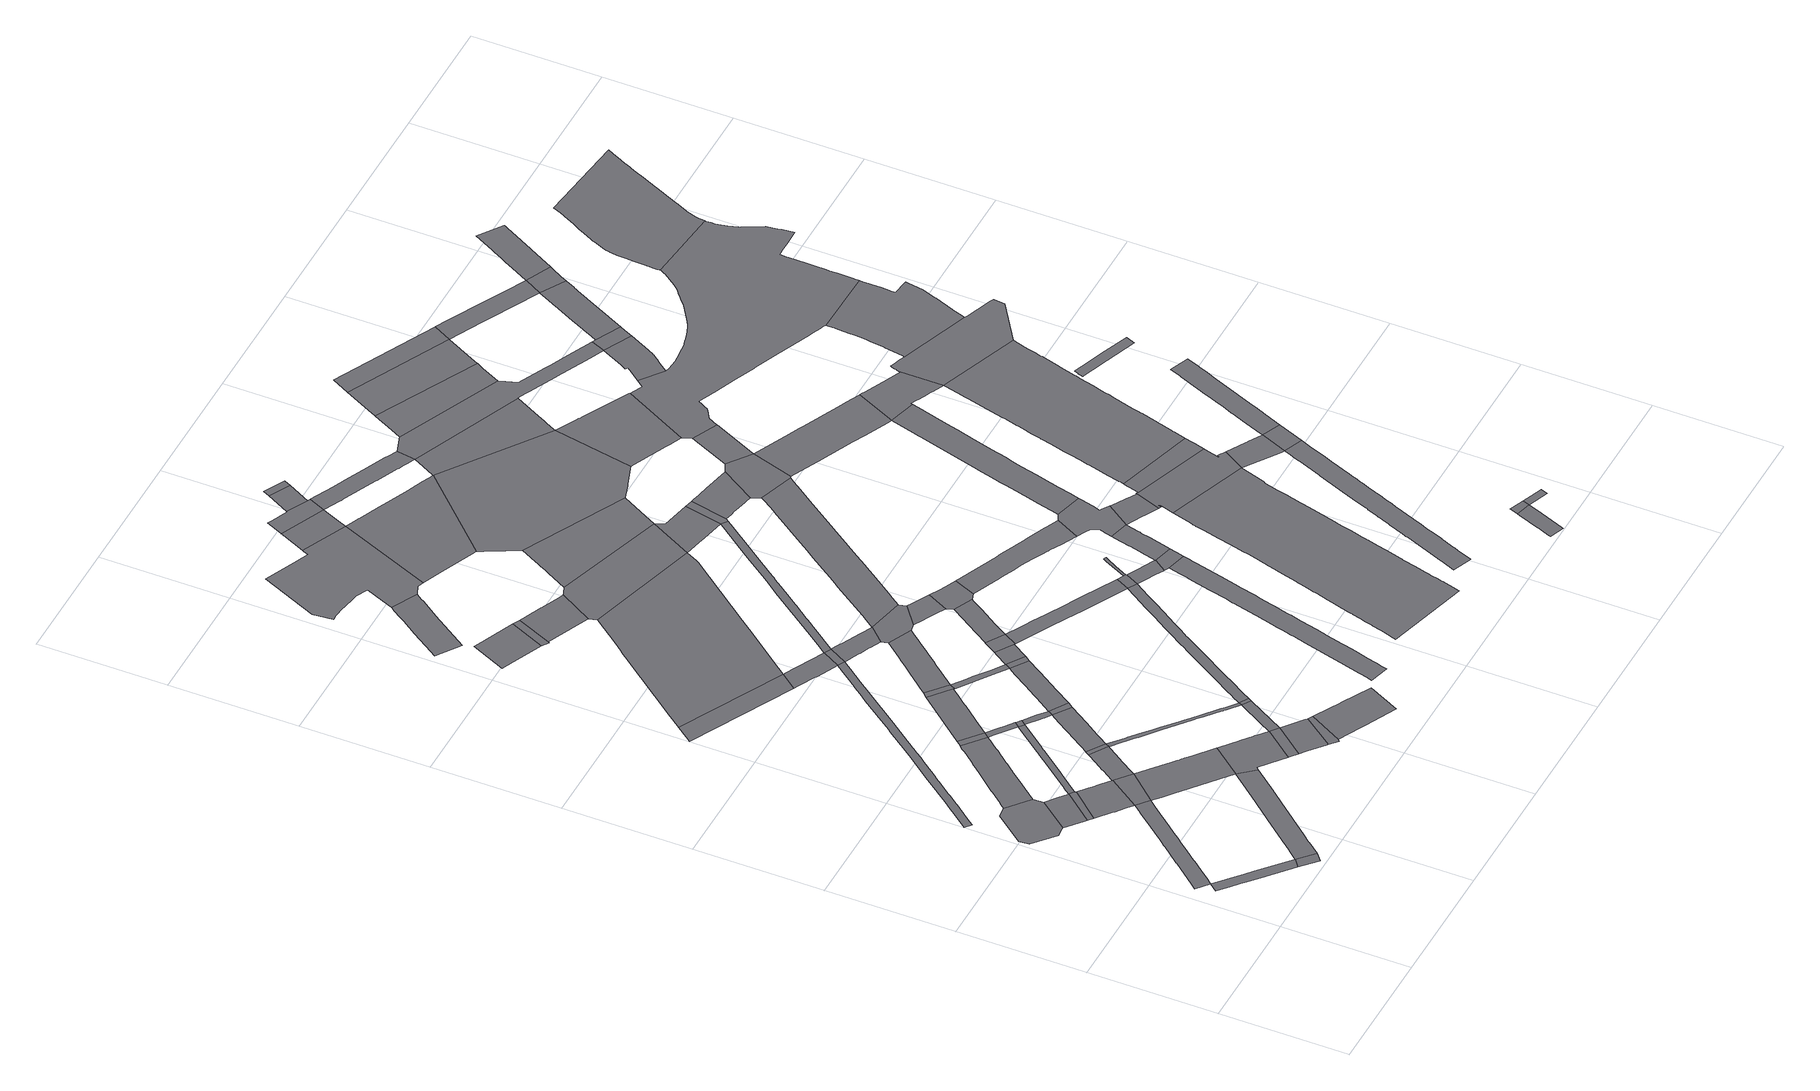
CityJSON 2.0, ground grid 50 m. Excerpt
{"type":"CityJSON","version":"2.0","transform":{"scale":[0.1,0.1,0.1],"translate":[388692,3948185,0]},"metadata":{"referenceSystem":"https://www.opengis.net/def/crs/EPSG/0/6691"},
"CityObjects":{
"road1":{"type":"Road","attributes":{"RoadStructureAttribute.sectionType":"1"},"geometry":[{"type":"MultiSurface","lod":"1","boundaries":[[[0,1,2,3,4,5,6,7,8,9,10,11,12]]]}]},
"road2":{"type":"Road","geometry":[{"type":"MultiSurface","lod":"1","boundaries":[[[12,11,13,14]]]}]},
"road3":{"type":"Road","attributes":{"RoadStructureAttribute.sectionType":"1"},"geometry":[{"type":"MultiSurface","lod":"1","boundaries":[[[15,16,17,18,19,20,21,22,23,24,25,26,27,28,4,29,30,31,32,33,34,35,36,37,38,39,40,41,42,43,44,45,46]]]}]},
"road4":{"type":"Road","geometry":[{"type":"MultiSurface","lod":"1","boundaries":[[[47,48,49,50,51,52,53,54,55,56,57]]]}]},
"road5":{"type":"Road","attributes":{"RoadStructureAttribute.sectionType":"1"},"geometry":[{"type":"MultiSurface","lod":"1","boundaries":[[[58,59,56,55,60,61,62]]]}]},
"road6":{"type":"Road","geometry":[{"type":"MultiSurface","lod":"1","boundaries":[[[62,61,63,64,65,66]]]}]},
"road7":{"type":"Road","attributes":{"RoadStructureAttribute.sectionType":"1"},"geometry":[{"type":"MultiSurface","lod":"1","boundaries":[[[67,68,69,70,64,63,71,72,73,15,74]]]}]},
"road8":{"type":"Road","attributes":{"RoadStructureAttribute.sectionType":"1"},"geometry":[{"type":"MultiSurface","lod":"1","boundaries":[[[75,76,77,78,79,80,81,82,12,14,83,84,85,86,87,88,89,90,91]]]}]},
"road9":{"type":"Road","geometry":[{"type":"MultiSurface","lod":"1","boundaries":[[[74,15,46,92]]]}]},
"road10":{"type":"Road","attributes":{"RoadStructureAttribute.sectionType":"1"},"geometry":[{"type":"MultiSurface","lod":"1","boundaries":[[[93,94,95,96,97,98,99,100,101,102,103,47,57,104,105,106,107,108,109,110,111,112,113,114,115,116]]]}]},
"road11":{"type":"Road","attributes":{"RoadStructureAttribute.sectionType":"1"},"geometry":[{"type":"MultiSurface","lod":"1","boundaries":[[[117,118,119,120,121,122,123,124,125,126,92,46,127,128,129,130,131,75,132]]]}]},
"road12":{"type":"Road","attributes":{"RoadStructureAttribute.sectionType":"1"},"geometry":[{"type":"MultiSurface","lod":"1","boundaries":[[[133,134,135,136,137,138,139,140,141,142,143,144,62,66,145,146,147,148,149,150,151,152,153,154]]]}]},
"road13":{"type":"Road","attributes":{"RoadStructureAttribute.sectionType":"1"},"geometry":[{"type":"MultiSurface","lod":"1","boundaries":[[[155,156,157,158,159,160,161,162,163,164,165,166,167,168,169,170,171,172,173,174,175,176,177,178,179,180,181,182,183,184,185,186,187,188,189,190,191,192,193,194,195,196,197]]]}]},
"road14":{"type":"Road","attributes":{"RoadStructureAttribute.sectionType":"1"},"geometry":[{"type":"MultiSurface","lod":"1","boundaries":[[[198,199,200,201,202,203,204,74,92,205,206,207,208,209,210]]]}]},
"road15":{"type":"Road","geometry":[{"type":"MultiSurface","lod":"1","boundaries":[[[211,212,93,116,213]]]}]},
"road16":{"type":"Road","geometry":[{"type":"MultiSurface","lod":"1","boundaries":[[[214,198,210,215]]]}]},
"road17":{"type":"Road","geometry":[{"type":"MultiSurface","lod":"1","boundaries":[[[216,217,218,219,220]]]}]},
"road18":{"type":"Road","attributes":{"RoadStructureAttribute.sectionType":"1"},"geometry":[{"type":"MultiSurface","lod":"1","boundaries":[[[221,222,213,116,223,133,224]]]}]},
"road19":{"type":"Road","geometry":[{"type":"MultiSurface","lod":"1","boundaries":[[[225,226,227,228,229,230,231,232,132,75,91,233,234,235,236]]]}]},
"road20":{"type":"Road","geometry":[{"type":"MultiSurface","lod":"1","boundaries":[[[237,238,224,133,154,239]]]}]},
"road21":{"type":"Road","attributes":{"RoadStructureAttribute.sectionType":"1"},"geometry":[{"type":"MultiSurface","lod":"1","boundaries":[[[240,241,242,243,244,245,246,247,248,214,215,249,250,251,252,253,254]]]}]},
"road22":{"type":"Road","attributes":{"RoadStructureAttribute.sectionType":"1"},"geometry":[{"type":"MultiSurface","lod":"1","boundaries":[[[255,256,211,213,257,258,259,260,261,262,263,264]]]}]},
"road23":{"type":"Road","attributes":{"RoadStructureAttribute.sectionType":"1"},"geometry":[{"type":"MultiSurface","lod":"1","boundaries":[[[265,266,239,154,267,268,269,270,240,271]]]}]},
"road24":{"type":"Road","geometry":[{"type":"MultiSurface","lod":"1","boundaries":[[[236,235,272,273,274]]]}]},
"road25":{"type":"Road","attributes":{"RoadStructureAttribute.sectionType":"1"},"geometry":[{"type":"MultiSurface","lod":"1","boundaries":[[[275,276,277,278,279,280,281,282,283,284,285,286,287,288,289,290,291,292,293,215,210,294,295,296,297,298,299,300,301,302,303,304,305,306,307,308,309,310,311]]]}]},
"road26":{"type":"Road","attributes":{"RoadStructureAttribute.sectionType":"1"},"geometry":[{"type":"MultiSurface","lod":"1","boundaries":[[[312,274,273,313,314,315,316]]]}]},
"road27":{"type":"Road","geometry":[{"type":"MultiSurface","lod":"1","boundaries":[[[271,240,254,317]]]}]},
"road28":{"type":"Road","geometry":[{"type":"MultiSurface","lod":"1","boundaries":[[[316,315,318,319,320]]]}]},
"road29":{"type":"Road","geometry":[{"type":"MultiSurface","lod":"1","boundaries":[[[321,255,264,322,323,324]]]}]},
"road30":{"type":"Road","attributes":{"RoadStructureAttribute.sectionType":"1"},"geometry":[{"type":"MultiSurface","lod":"1","boundaries":[[[325,326,327,328,329,330]]]}]},
"road31":{"type":"Road","attributes":{"RoadStructureAttribute.sectionType":"1"},"geometry":[{"type":"MultiSurface","lod":"1","boundaries":[[[310,331,236,274,332]]]}]},
"road32":{"type":"Road","attributes":{"RoadStructureAttribute.sectionType":"1"},"geometry":[{"type":"MultiSurface","lod":"1","boundaries":[[[333,334,220,219,335,336,337,338,155,339]]]}]},
"road33":{"type":"Road","attributes":{"RoadStructureAttribute.sectionType":"1"},"geometry":[{"type":"MultiSurface","lod":"1","boundaries":[[[340,341,342,343,344,345,346,347,348,349,350,351,352,353,354,355,356,357]]]}]},
"road34":{"type":"Road","attributes":{"RoadStructureAttribute.sectionType":"1"},"geometry":[{"type":"MultiSurface","lod":"1","boundaries":[[[358,359,360,361,362,363,364,365,271,317,366,367,368,369]]]}]},
"road35":{"type":"Road","geometry":[{"type":"MultiSurface","lod":"1","boundaries":[[[370,330,329,371,372,373]]]}]},
"road36":{"type":"Road","attributes":{"RoadStructureAttribute.sectionType":"1"},"geometry":[{"type":"MultiSurface","lod":"1","boundaries":[[[374,375,376,324,323,377,358,378]]]}]},
"road37":{"type":"Road","attributes":{"RoadStructureAttribute.sectionType":"1"},"geometry":[{"type":"MultiSurface","lod":"1","boundaries":[[[379,380,381,320,319,382,383,384,385]]]}]},
"road38":{"type":"Road","geometry":[{"type":"MultiSurface","lod":"1","boundaries":[[[311,310,332,386]]]}]},
"road39":{"type":"Road","attributes":{"function":"3","RoadStructureAttribute.sectionType":"1"},"geometry":[{"type":"MultiSurface","lod":"1","boundaries":[[[387,388,389,390,391,392,393,394,216,220,395,396,397,398,399,400]]]}]},
"road40":{"type":"Road","geometry":[{"type":"MultiSurface","lod":"1","boundaries":[[[339,155,197,401]]]}]},
"road41":{"type":"Road","attributes":{"RoadStructureAttribute.sectionType":"1"},"geometry":[{"type":"MultiSurface","lod":"1","boundaries":[[[402,403,404,405,406,407,408,409,410,321,324,411,412,413,414,415,416,417,418,419,420,421]]]}]},
"road42":{"type":"Road","attributes":{"RoadStructureAttribute.sectionType":"1"},"geometry":[{"type":"MultiSurface","lod":"1","boundaries":[[[422,423,424,425,426,427,373,372,428,429,430,431]]]}]},
"road43":{"type":"Road","geometry":[{"type":"MultiSurface","lod":"1","boundaries":[[[378,358,369,432]]]}]},
"road44":{"type":"Road","attributes":{"RoadStructureAttribute.sectionType":"1"},"geometry":[{"type":"MultiSurface","lod":"1","boundaries":[[[433,434,435,436,437,438,401,197,439,440,441,442,443,444,445,446,447]]]}]},
"road45":{"type":"Road","attributes":{"RoadStructureAttribute.sectionType":"1"},"geometry":[{"type":"MultiSurface","lod":"1","boundaries":[[[448,449,378,432,450]]]}]},
"road46":{"type":"Road","geometry":[{"type":"MultiSurface","lod":"1","boundaries":[[[451,452,448,450,453,454]]]}]},
"road47":{"type":"Road","geometry":[{"type":"MultiSurface","lod":"1","boundaries":[[[455,456,457,458,459,460,461,462,463,464,465,466,467,468,469,470,340,357,471,472,473,474]]]}]},
"road48":{"type":"Road","geometry":[{"type":"MultiSurface","lod":"1","boundaries":[[[447,446,402,421,475,476,477]]]}]},
"road49":{"type":"Road","attributes":{"RoadStructureAttribute.sectionType":"1"},"geometry":[{"type":"MultiSurface","lod":"1","boundaries":[[[478,479,480,481,482,483,484,485,486,487,488,489,490,491,492,493,494,495,496,497,311,386,498,499,500,501,502,503,504,505,506,507,508,509,510,511,512,513,514,515,516,517,518,519,520]]]}]},
"road50":{"type":"Road","attributes":{"RoadStructureAttribute.sectionType":"1"},"geometry":[{"type":"MultiSurface","lod":"1","boundaries":[[[521,522,523,524,525,526,527,528,529,530,451,454,531,532,533,534,535,536,537,538,539]]]}]},
"road51":{"type":"Road","attributes":{"RoadStructureAttribute.sectionType":"1"},"geometry":[{"type":"MultiSurface","lod":"1","boundaries":[[[540,541,542,476,475,543,544,545,546,547,548]]]}]},
"road52":{"type":"Road","geometry":[{"type":"MultiSurface","lod":"1","boundaries":[[[549,550,431,430,387,400,551]]]}]},
"road53":{"type":"Road","attributes":{"RoadStructureAttribute.sectionType":"1"},"geometry":[{"type":"MultiSurface","lod":"1","boundaries":[[[552,553,554,555,556,557,558,559,560,339,401,561,562,563,564,565,566,567,568,569,570,571,572,573,574,575,576,577]]]}]},
"road54":{"type":"Road","attributes":{"RoadStructureAttribute.sectionType":"1"},"geometry":[{"type":"MultiSurface","lod":"1","boundaries":[[[578,579,580,581,582,583,584,585,586,587,588,454,453,589,590,591,592,593,478,594]]]}]},
"road55":{"type":"Road","geometry":[{"type":"MultiSurface","lod":"1","boundaries":[[[595,596,597,548,547,598,521,539,599,600]]]}]},
"road56":{"type":"Road","attributes":{"RoadStructureAttribute.sectionType":"1"},"geometry":[{"type":"MultiSurface","lod":"1","boundaries":[[[601,602,603,604,605,474,473,606,607,608,609]]]}]},
"road57":{"type":"Road","attributes":{"RoadStructureAttribute.sectionType":"1"},"geometry":[{"type":"MultiSurface","lod":"1","boundaries":[[[610,611,612,613,614,615,616,617,618,619,620,621,622,623,624,625,626,627,628,629,630,631,632,633,634,635,636,637,638,639,640,641,642,643,644,645,646,647,648,649,650,651,652,653,654,655,656,657,658,659,660,661,662,663,664,665,666,667]]]}]},
"road58":{"type":"Road","geometry":[{"type":"MultiSurface","lod":"1","boundaries":[[[668,669,670,671,601,609,672,673,674]]]}]},
"road59":{"type":"Road","geometry":[{"type":"MultiSurface","lod":"1","boundaries":[[[675,676,677,678,679,680,681,682,683,684,685,473,472,686,687,688,689,690]]]}]},
"road60":{"type":"Road","attributes":{"function":"3","RoadStructureAttribute.sectionType":"1"},"geometry":[{"type":"MultiSurface","lod":"1","boundaries":[[[691,692,693,694,695,696,697,549,551,698,699]]]}]},
"road61":{"type":"Road","attributes":{"RoadStructureAttribute.sectionType":"1"},"geometry":[{"type":"MultiSurface","lod":"1","boundaries":[[[700,674,673,701]]]}]},
"road62":{"type":"Road","attributes":{"RoadStructureAttribute.sectionType":"1"},"geometry":[{"type":"MultiSurface","lod":"1","boundaries":[[[702,703,704,705,706,707,708,709,710,711,712,713,714,715,716,447,477,717,718,719,720,721,722,723,724,725,726,727]]]}]},
"road63":{"type":"Road","geometry":[{"type":"MultiSurface","lod":"1","boundaries":[[[594,478,520,728,729,730,731]]]}]},
"road64":{"type":"Road","attributes":{"RoadStructureAttribute.sectionType":"1"},"geometry":[{"type":"MultiSurface","lod":"1","boundaries":[[[732,733,551,400,734,735,736,552,737]]]}]},
"road65":{"type":"Road","geometry":[{"type":"MultiSurface","lod":"1","boundaries":[[[738,700,701,739]]]}]},
"road66":{"type":"Road","attributes":{"RoadStructureAttribute.sectionType":"1"},"geometry":[{"type":"MultiSurface","lod":"1","boundaries":[[[740,741,728,520,742,743,744,745,746,747]]]}]},
"road67":{"type":"Road","attributes":{"RoadStructureAttribute.sectionType":"1"},"geometry":[{"type":"MultiSurface","lod":"1","boundaries":[[[748,749,750,751,752,753,754,755,600,599,756,757,758,759,760,761,762,763,764,765,766,767,768,769,770,771,772]]]}]},
"road68":{"type":"Road","geometry":[{"type":"MultiSurface","lod":"1","boundaries":[[[773,774,775,776,777,778,779,780,731,730]]]}]},
"road69":{"type":"Road","attributes":{"RoadStructureAttribute.sectionType":"1"},"geometry":[{"type":"MultiSurface","lod":"1","boundaries":[[[781,782,783,784,785,786,787,788,672,609,789,790,791,792,793,794,795,796,797,798,799,800,801,802,803,804,805,806]]]}]},
"road70":{"type":"Road","geometry":[{"type":"MultiSurface","lod":"1","boundaries":[[[747,746,610,667,807,808]]]}]},
"road71":{"type":"Road","geometry":[{"type":"MultiSurface","lod":"1","boundaries":[[[737,552,577,809,810]]]}]},
"road72":{"type":"Road","geometry":[{"type":"MultiSurface","lod":"1","boundaries":[[[690,689,811,812,691,699,813,814,815,816,817,818]]]}]},
"road73":{"type":"Road","geometry":[{"type":"MultiSurface","lod":"1","boundaries":[[[819,820,821,822,823,824,825,747,808,826,827,828,829,830,831,832,833,834]]]}]},
"road74":{"type":"Road","attributes":{"RoadStructureAttribute.sectionType":"1"},"geometry":[{"type":"MultiSurface","lod":"1","boundaries":[[[835,836,837,838,810,809,839,840,841,842,843,844]]]}]},
"road75":{"type":"Road","attributes":{"function":"1","RoadStructureAttribute.sectionType":"1"},"geometry":[{"type":"MultiSurface","lod":"1","boundaries":[[[845,846,847,848,849,850,851,852,853,854,855,856,857,858,859,860,861,862,863,864,865,866,867,868,869,870,871,872,873,874,875,876,877,878,879,880,881,882,883,884,885,886,887,888,889,890,891,892,893,894,895,896,897,898,899,900,901,902,903,904,905,906,907,908,909,910,911,912,913,914,915,916,917,918,919,920,921,922,923,924,925,926,927,928,929,930,931,932,933,934,935,936,937,938]]]}]},
"road76":{"type":"Road","geometry":[{"type":"MultiSurface","lod":"1","boundaries":[[[939,772,771,940,941,942,943,819,834,944,945,946,947,948,949,950,951]]]}]},
"road77":{"type":"Road","geometry":[{"type":"MultiSurface","lod":"1","boundaries":[[[952,953,844,843,954,702,727,955,956,957,958]]]}]},
"road78":{"type":"Road","geometry":[{"type":"MultiSurface","lod":"1","boundaries":[[[959,960,961,962,963,964,965,966,967,968,944,834]]]}]},
"road79":{"type":"Road","geometry":[{"type":"MultiSurface","lod":"1","boundaries":[[[805,969,970,690,818,971,972,973,974,975]]]}]},
"road80":{"type":"Road","attributes":{"RoadStructureAttribute.sectionType":"1"},"geometry":[{"type":"MultiSurface","lod":"1","boundaries":[[[976,952,958,977,978,979]]]}]},
"road81":{"type":"Road","attributes":{"RoadStructureAttribute.sectionType":"1"},"geometry":[{"type":"MultiSurface","lod":"1","boundaries":[[[980,981,982,983,984,985,986,987,988,989,990,991,992,993,994,995,996,997,998,999,1000,1001,1002,1003,1004,1005,1006,1007,1008,1009,1010,1011,1012,1013,1014,1015,1016,1017,1018,1019,1020,1021,1022,1023,1024,1025,1026,1027,1028,1029,1030,1031,1032,1033,1034,1035,1036,1037,1038,1039,1040,1041,1042]]]}]},
"road82":{"type":"Road","attributes":{"RoadStructureAttribute.sectionType":"1"},"geometry":[{"type":"MultiSurface","lod":"1","boundaries":[[[1043,1044,1045,1046,1047,1048,1049,1050,1051,1052,1053]]]}]},
"road83":{"type":"Road","geometry":[{"type":"MultiSurface","lod":"1","boundaries":[[[1054,1055,1056,1057,1058,1059,1060,818,817,1061,1062,1063,1064,1065]]]}]},
"road84":{"type":"Road","attributes":{"RoadStructureAttribute.sectionType":"1"},"geometry":[{"type":"MultiSurface","lod":"1","boundaries":[[[1066,1067,1068,1069,1070,1071,1072,1073,1074,1075,1076,1077,1078,1079,1080,1081,939,951,1082,1083,1084,1085,1086,1087,1088,1089,1090,1091,1092,1093,1094,1095,1096,1097,1098,1099]]]}]},
"road85":{"type":"Road","geometry":[{"type":"MultiSurface","lod":"1","boundaries":[[[1100,1101,965,964,1102,1103,1104,1105,1106,845,938,1107,1108,1109,1110,1111,1112,1113,1114,1115,1116,1117,1118,1119]]]}]},
"road86":{"type":"Road","attributes":{"function":"3","RoadStructureAttribute.sectionType":"1"},"geometry":[{"type":"MultiSurface","lod":"1","boundaries":[[[1120,1121,1122,1123,1124,1125,1126,1127]]]}]},
"road87":{"type":"Road","geometry":[{"type":"MultiSurface","lod":"1","boundaries":[[[1128,1129,1043,1053,1130]]]}]},
"road88":{"type":"Road","attributes":{"RoadStructureAttribute.sectionType":"1"},"geometry":[{"type":"MultiSurface","lod":"1","boundaries":[[[1131,1132,1133,1134,1135,958,957,1136,1137,1138,1139,1066,1140]]]}]},
"road89":{"type":"Road","attributes":{"function":"1","RoadStructureAttribute.sectionType":"1"},"geometry":[{"type":"MultiSurface","lod":"1","boundaries":[[[1141,1142,1143,1144,1119,1118,1145,1146,1147,1148,1149]]]}]},
"road90":{"type":"Road","attributes":{"RoadStructureAttribute.sectionType":"1"},"geometry":[{"type":"MultiSurface","lod":"1","boundaries":[[[1124,1150,806,805,975,1151,1152,1153,1154,1155,1156,1157,1158,1159,1160,1161,1162,1163,1164,1165,1166,1167,1168,1169,1170,1125]]]}]},
"road91":{"type":"Road","attributes":{"RoadStructureAttribute.sectionType":"1"},"geometry":[{"type":"MultiSurface","lod":"1","boundaries":[[[1171,1172,1173,1130,1053]]]}]},
"road92":{"type":"Road","attributes":{"RoadStructureAttribute.sectionType":"1"},"geometry":[{"type":"MultiSurface","lod":"1","boundaries":[[[1174,1175,1120,1127,1176,1177]]]}]},
"road93":{"type":"Road","attributes":{"function":"1","RoadStructureAttribute.sectionType":"1"},"geometry":[{"type":"MultiSurface","lod":"1","boundaries":[[[1178,1179,1180,1107,938,1181,1182,1183,980,1184]]]}]},
"road94":{"type":"Road","geometry":[{"type":"MultiSurface","lod":"1","boundaries":[[[1185,1174,1177,1186]]]}]},
"road95":{"type":"Road","geometry":[{"type":"MultiSurface","lod":"1","boundaries":[[[1184,980,1042,1187]]]}]},
"road96":{"type":"Road","geometry":[{"type":"MultiSurface","lod":"1","boundaries":[[[1188,1189,1190,1191,1192,1193,1194,1140,1066,1099,1195,1196,1197,1198,1199,1200,1201,1202,1203,1204,1205,1206]]]}]},
"road97":{"type":"Road","attributes":{"function":"1"},"geometry":[{"type":"MultiSurface","lod":"1","boundaries":[[[1205,1207,1208,1209,1210,1211,1212,1213,1214,1215,1216,1217,1218,1219,1220,1221,1222,1223,1224,1225,1226,1227,1228,1229,1230,1231,1232,1233,1234,1235,1141,1149,1236,1237,1238,1239,1240,1241,1242,1243,1244,1245,1246,1247,1248,1249,1250,1251,1252,1253,1254,1255,1256,1257,1258,1259,1260,1261,1262,1263,1264,1265,1266]]]}]},
"road98":{"type":"Road","attributes":{"RoadStructureAttribute.sectionType":"1"},"geometry":[{"type":"MultiSurface","lod":"1","boundaries":[[[1162,1267,1268,1269,1270,1271,1272,1273,1274,1275,1276,1277,1278,1279,1280,1281,1282,1283,1284,1285]]]}]},
"road99":{"type":"Road","geometry":[{"type":"MultiSurface","lod":"1","boundaries":[[[1163,1162,1285,1286,1287,1288,1289]]]}]},
"road100":{"type":"Road","attributes":{"RoadStructureAttribute.sectionType":"1"},"geometry":[{"type":"MultiSurface","lod":"1","boundaries":[[[1290,1291,1292,1293,1294,1295,1296,1297,1298,1299,1300,1301,1184,1187,1302,1303,1304,1305,1306,1307,1308,1309,1310,1311,1312]]]}]},
"road101":{"type":"Road","attributes":{"RoadStructureAttribute.sectionType":"1"},"geometry":[{"type":"MultiSurface","lod":"1","boundaries":[[[1313,1314,1315,1316,1317,1318,1319,1320,1321,1322,1323,1324,1186,1177]]]}]},
"road102":{"type":"Road","attributes":{"function":"1"},"geometry":[{"type":"MultiSurface","lod":"1","boundaries":[[[1325,1326,1327,1328,1329,1330,1331,1332,1333,1334,1335,1336,1337,1338,1339,1340,1341,1342,1343,1344,1345,1346,1347,1348,1349,1350,1351,1352,1353,1354,1355,1277,1276,1356,1357,1358,1359,1065,1064,1360,1361,976,979,1362,1363,1364,1365,1366,1367,1368,1369,1370,1371,1372,1373,1374,1375,1376,1377,1378,1379,1380,1381,1382,1383,1384,1385,1386,1387,1388,1389,1390,1391,1392,1393,1394,1395,1396,1397,1398,1399,1400,1401,1402,1403,1404,1405,1406,1407,1408,1409,1410,1411,1412,1413,1414,1415,1416,1417,1418,1419,1420,1421,1422]]]}]},
"road103":{"type":"Road","attributes":{"RoadStructureAttribute.sectionType":"1"},"geometry":[{"type":"MultiSurface","lod":"1","boundaries":[[[1318,1423,1424,1425,1426,1427,1428,1429,1430,1289,1288,1431,1432,1433,1434,1435,1436,1437]]]}]},
"road104":{"type":"Road","attributes":{"RoadStructureAttribute.sectionType":"1"},"geometry":[{"type":"MultiSurface","lod":"1","boundaries":[[[1438,1439,1440,1441,1442,1443,1444,1445,1446,1447,1448,1449,1450,1451,1452]]]}]},
"road105":{"type":"Road","geometry":[{"type":"MultiSurface","lod":"1","boundaries":[[[1453,1454,1455,1456,1457,1458,1459,1460,1206,1205,1266,1461,1462,1463,1464,1465,1466,1467,1468]]]}]},
"road106":{"type":"Road","attributes":{"function":"1","RoadStructureAttribute.sectionType":"1"},"geometry":[{"type":"MultiSurface","lod":"1","boundaries":[[[1390,1469,1470,1471,1472,1473,1474,1475,1476,1477,1478,1479,1480,1468,1467,1481,1482,1483,1484,1485,1486,1487,1488,1489,1490,1491,1492,1493,1494,1495,1496,1497,1498,1499,1500,1391]]]}]},
"road107":{"type":"Road","geometry":[{"type":"MultiSurface","lod":"1","boundaries":[[[1319,1318,1437,1501,1502,1503,1504]]]}]},
"road108":{"type":"Road","attributes":{"RoadStructureAttribute.sectionType":"1"},"geometry":[{"type":"MultiSurface","lod":"1","boundaries":[[[1505,1506,1507,1508,1509,1510,1511,1319,1504,1512,1513,1514,1515,1516,1517]]]}]},
"road109":{"type":"Road","geometry":[{"type":"MultiSurface","lod":"1","boundaries":[[[1518,1519,1520,1521,1522,1523,1524,1525,1526,1527,1528,1529,1530,1531,1532,1533,1534,1535,1536,1537,1538,1539,1540,1541,1542,1543,1544,1545,1325,1422,1546,1547,1548,1549,1550,1551,1552,1553,1554,1555,1556,1557,1558,1559,1560,1561,1562,1563,1564,1565,1566,1567]]]}]}
},
"vertices":[
[326,117,0],[221,207,0],[180,242,0],[178,244,0],[100,311,0],[74,280,0],[118,242,0],[156,210,0],[157,209,0],[193,178,0],[217,157,0],[308,79,0],[341,103,0],
[369,22,0],[399,48,0],
[358,722,0],[358,721,0],[332,690,0],[331,689,0],[307,659,0],[232,567,0],[216,547,0],[215,547,0],[207,536,0],[149,466,0],[148,464,0],[69,369,0],[65,364,0],[54,350,0],[108,321,0],[116,331,0],[152,375,0],[182,411,0],[188,419,0],[218,456,0],[224,463,0],[253,499,0],[260,507,0],[262,509,0],[266,514,0],[278,530,0],[322,583,0],[325,587,0],[331,594,0],[358,627,0],[384,658,0],[405,684,0],
[151,1124,0],[111,1120,0],[17,1003,0],[19,982,0],[21,966,0],[21,964,0],[105,893,0],[130,896,0],[145,897,0],[239,1014,0],[235,1054,0],
[312,954,0],[282,979,0],[208,845,0],[218,837,0],[314,953,0],
[237,822,0],[335,935,0],[332,938,0],[333,939,0],
[410,874,0],[380,898,0],[378,900,0],[372,905,0],[296,773,0],[299,770,0],[333,743,0],[442,847,0],
[655,478,0],[629,448,0],[572,379,0],[519,316,0],[465,252,0],[410,186,0],[377,146,0],[373,141,0],[440,97,0],[441,99,0],[472,135,0],[527,200,0],[588,273,0],[623,315,0],[625,318,0],[628,321,0],[708,417,0],
[504,796,0],
[382,1399,0],[369,1384,0],[360,1372,0],[340,1349,0],[322,1327,0],[315,1319,0],[282,1279,0],[216,1202,0],[210,1194,0],[171,1147,0],[165,1141,0],[309,1143,0],[338,1179,0],[341,1182,0],[344,1186,0],[366,1213,0],[372,1220,0],[393,1246,0],[395,1248,0],[415,1272,0],[423,1282,0],[441,1305,0],[451,1317,0],[463,1332,0],
[676,654,0],[655,672,0],[648,678,0],[646,679,0],[639,685,0],[632,690,0],[614,705,0],[605,713,0],[580,733,0],[571,741,0],[436,657,0],[467,632,0],[472,628,0],[519,589,0],[630,498,0],[749,595,0],
[557,1260,0],[466,1146,0],[465,1143,0],[462,1140,0],[461,1138,0],[440,1112,0],[435,1106,0],[402,1064,0],[336,981,0],[334,979,0],[325,968,0],[315,954,0],[335,942,0],[364,978,0],[397,1019,0],[400,1023,0],[481,1125,0],[483,1127,0],[485,1131,0],[499,1148,0],[573,1241,0],[576,1245,0],
[579,1959,0],[503,1858,0],[501,1856,0],[480,1828,0],[479,1826,0],[454,1794,0],[385,1701,0],[353,1658,0],[344,1647,0],[279,1560,0],[261,1536,0],[173,1423,0],[95,1321,0],[78,1299,0],[39,1248,0],[4,1204,0],[28,1185,0],[38,1199,0],[67,1236,0],[99,1277,0],[102,1281,0],[110,1292,0],[133,1321,0],[140,1331,0],[146,1339,0],[182,1386,0],[194,1401,0],[197,1404,0],[209,1420,0],[253,1477,0],[268,1496,0],[285,1518,0],[298,1536,0],[303,1542,0],[343,1596,0],[390,1658,0],[507,1813,0],[507,1814,0],[536,1852,0],[559,1882,0],[559,1883,0],[565,1891,0],[606,1945,0],
[529,979,0],[527,976,0],[504,942,0],[503,940,0],[478,903,0],[475,897,0],[444,851,0],[511,807,0],[545,859,0],[556,875,0],[570,896,0],[592,929,0],[596,935,0],
[398,1418,0],[383,1399,0],[478,1350,0],
[539,994,0],[606,950,0],
[54,2315,0],[5,2250,0],[406,2044,0],[407,2044,0],[457,2109,0],
[542,1301,0],[523,1316,0],[483,1317,0],[572,1279,0],
[871,496,0],[864,502,0],[857,507,0],[823,535,0],[818,539,0],[811,544,0],[796,557,0],[750,594,0],[717,428,0],[787,371,0],[810,352,0],[904,469,0],
[575,1277,0],[573,1278,0],[591,1264,0],
[662,1180,0],[638,1144,0],[628,1129,0],[619,1116,0],[610,1102,0],[600,1087,0],[588,1069,0],[556,1020,0],[539,995,0],[609,955,0],[622,975,0],[623,977,0],[636,996,0],[677,1058,0],[728,1136,0],
[561,1612,0],[417,1440,0],[505,1383,0],[506,1384,0],[577,1470,0],[583,1478,0],[596,1494,0],[606,1506,0],[610,1511,0],[639,1546,0],
[639,1228,0],[593,1263,0],[577,1245,0],[625,1208,0],[631,1203,0],[638,1198,0],[675,1200,0],
[819,346,0],[842,327,0],[936,444,0],
[963,651,0],[944,666,0],[943,667,0],[941,669,0],[939,670,0],[937,672,0],[932,676,0],[883,717,0],[855,740,0],[834,758,0],[821,769,0],[762,818,0],[744,833,0],[713,859,0],[681,887,0],[671,895,0],[664,900,0],[635,925,0],[609,947,0],[596,934,0],[635,903,0],[644,895,0],[677,869,0],[678,868,0],[685,862,0],[752,808,0],[847,731,0],[859,721,0],[875,707,0],[932,660,0],[933,659,0],[934,659,0],[934,658,0],[936,657,0],[942,651,0],[987,613,0],[994,625,0],
[1013,382,0],[868,306,0],[927,258,0],[930,256,0],[1019,377,0],
[742,1156,0],
[961,229,0],[967,236,0],[1038,366,0],
[577,1630,0],[640,1545,0],[642,1543,0],[654,1565,0],
[179,3114,0],[135,3133,0],[73,2997,0],[109,2981,0],[237,2925,0],[297,3062,0],
[930,514,0],[1022,593,0],
[464,2105,0],[463,2106,0],[429,2033,0],[494,2001,0],[496,1999,0],[544,1976,0],[619,2029,0],
[197,3477,0],[190,3468,0],[188,3464,0],[187,3463,0],[163,3428,0],[161,3425,0],[157,3420,0],[150,3409,0],[107,3346,0],[90,3321,0],[63,3282,0],[32,3235,0],[123,3173,0],[223,3320,0],[242,3347,0],[273,3392,0],[279,3402,0],[296,3426,0],
[818,1417,0],[797,1385,0],[783,1364,0],[775,1352,0],[756,1323,0],[750,1314,0],[723,1273,0],[719,1266,0],[787,1224,0],[845,1312,0],[850,1320,0],[884,1373,0],
[304,3059,0],[261,2907,0],[265,2912,0],[325,3049,0],
[782,1472,0],[726,1513,0],[708,1526,0],[766,1454,0],[831,1437,0],
[1146,308,0],[1144,309,0],[1104,330,0],[1053,193,0],[1077,181,0],[1196,122,0],[1258,247,0],
[1029,605,0],
[440,2807,0],[356,2699,0],[331,2668,0],[325,2660,0],[309,2639,0],[95,2367,0],[60,2322,0],[57,2318,0],[481,2138,0],[619,2315,0],[652,2357,0],[861,2622,0],[866,2632,0],[888,2677,0],
[647,2015,0],
[761,1849,0],[735,1818,0],[709,1787,0],[694,1770,0],[672,1743,0],[644,1711,0],[642,1708,0],[638,1703,0],[598,1655,0],[700,1621,0],[727,1654,0],[739,1669,0],[769,1705,0],[774,1711,0],[802,1745,0],[811,1757,0],[813,1758,0],[834,1785,0],[837,1788,0],[853,1808,0],
[492,2976,0],[415,3010,0],[413,3011,0],[406,3014,0],[360,3034,0],[350,3039,0],[290,2901,0],[358,2871,0],[432,2839,0],[507,2970,0],
[898,1393,0],
[731,1974,0],[728,1975,0],[705,1987,0],[703,1988,0],[673,2003,0],[648,2015,0],[615,1941,0],[647,1927,0],[668,1917,0],[669,1917,0],[671,1915,0],[708,1899,0],[714,1896,0],[754,1878,0],[810,1935,0],
[871,1499,0],[863,1486,0],[938,1456,0],
[904,1550,0],[895,1536,0],[941,1454,0],[971,1506,0],
[331,3872,0],[323,3854,0],[278,3874,0],[145,3932,0],[46,3708,0],[56,3630,0],[58,3630,0],[66,3631,0],[67,3631,0],[74,3631,0],[90,3630,0],[108,3629,0],[172,3617,0],[198,3612,0],[244,3590,0],[214,3518,0],[333,3442,0],[358,3432,0],[510,3800,0],[334,3879,0],
[882,1813,0],[961,1875,0],[954,1904,0],
[1368,1227,0],[1344,1189,0],[1303,1126,0],[1274,1080,0],[1236,1021,0],[1206,973,0],[1203,968,0],[1199,963,0],[1186,942,0],[1170,915,0],[1166,909,0],[1154,889,0],[1145,873,0],[1074,757,0],[1027,680,0],[1026,679,0],[1015,660,0],[1014,659,0],[1009,651,0],[1001,636,0],[1049,639,0],[1055,650,0],[1074,680,0],[1114,746,0],[1172,841,0],[1194,877,0],[1201,889,0],[1206,896,0],[1213,908,0],[1223,926,0],[1228,933,0],[1232,941,0],[1235,945,0],[1240,952,0],[1250,968,0],[1266,993,0],[1296,1040,0],[1307,1057,0],[1310,1063,0],[1337,1104,0],[1360,1139,0],[1364,1146,0],[1404,1208,0],
[1015,1720,0],[1014,1719,0],[986,1676,0],[983,1671,0],[979,1664,0],[970,1651,0],[955,1628,0],[943,1610,0],[933,1595,0],[906,1553,0],[973,1509,0],[996,1545,0],[997,1546,0],[1007,1562,0],[1056,1636,0],[1061,1644,0],[1065,1650,0],[1082,1677,0],[1088,1686,0],
[993,1858,0],[989,1860,0],[982,1864,0],[893,1808,0],[902,1803,0],[955,1775,0],[969,1768,0],[1006,1748,0],[1046,1830,0],
[545,2983,0],[519,2974,0],[976,2845,0],
[1074,2638,0],[1063,2623,0],[990,2526,0],[953,2477,0],[882,2380,0],[857,2347,0],[831,2313,0],[684,2115,0],[649,2068,0],[648,2017,0],[708,2097,0],[750,2154,0],[756,2162,0],[801,2222,0],[804,2226,0],[831,2262,0],[868,2312,0],[881,2329,0],[891,2343,0],[900,2354,0],[906,2362,0],[953,2426,0],[1014,2508,0],[1069,2581,0],[1087,2605,0],[1098,2620,0],
[1322,1319,0],[1319,1321,0],[1275,1345,0],[1233,1367,0],[1201,1384,0],[1197,1386,0],[1131,1421,0],[1128,1423,0],[1075,1451,0],[1046,1466,0],[1035,1472,0],[1018,1413,0],[1083,1379,0],[1173,1331,0],[1190,1322,0],[1294,1267,0],[1397,1280,0],
[1111,1796,0],[1082,1812,0],[1058,1824,0],[1009,1740,0],[1116,1695,0],[1152,1779,0],
[381,3983,0],[379,3978,0],[377,3974,0],[377,3972,0],[371,3960,0],[514,3808,0],[521,3825,0],[542,3873,0],[556,3904,0],
[1527,1143,0],[1514,1091,0],[1508,1070,0],[1507,1064,0],[1501,1042,0],[1481,965,0],[1481,962,0],[1465,899,0],[1461,886,0],[1456,868,0],[1455,863,0],[1444,818,0],[1431,767,0],[1422,733,0],[1416,713,0],[1406,676,0],[1400,653,0],[1395,633,0],[1391,616,0],[1387,602,0],[1374,554,0],[1333,401,0],[1329,385,0],[1311,317,0],[1308,307,0],[1302,288,0],[1295,262,0],[1370,241,0],[1373,251,0],[1377,267,0],[1382,284,0],[1386,297,0],[1393,325,0],[1408,380,0],[1420,423,0],[1425,441,0],[1428,455,0],[1441,504,0],[1443,510,0],[1453,547,0],[1462,580,0],[1471,617,0],[1483,660,0],[1484,663,0],[1487,675,0],[1496,710,0],[1497,713,0],[1503,736,0],[1505,745,0],[1517,792,0],[1523,813,0],[1540,880,0],[1541,885,0],[1562,964,0],[1589,1072,0],[1592,1084,0],[1597,1103,0],[1603,1124,0],
[493,4013,0],[432,4041,0],[412,4050,0],[382,3985,0],[586,3970,0],[575,3975,0],[495,4017,0],
[863,3647,0],[832,3661,0],[828,3662,0],[818,3667,0],[808,3671,0],[773,3686,0],[703,3716,0],[651,3739,0],[570,3774,0],[569,3774,0],[568,3775,0],[365,3429,0],[440,3398,0],[567,3345,0],[584,3338,0],[880,3640,0],
[659,3195,0],[625,3131,0],[618,3117,0],[610,3103,0],[598,3080,0],[596,3077,0],[588,3062,0],[1014,2915,0],[1055,2992,0],
[542,4106,0],[622,4064,0],
[1256,2567,0],[1247,2551,0],[1213,2502,0],[1209,2497,0],[1103,2347,0],[1076,2310,0],[1050,2273,0],[1013,2220,0],[983,2178,0],[976,2168,0],[973,2164,0],[949,2131,0],[853,1995,0],[851,1992,0],[837,1972,0],[964,1919,0],[979,1939,0],[985,1948,0],[1025,2004,0],[1106,2118,0],[1123,2142,0],[1240,2308,0],[1313,2411,0],[1353,2467,0],[1379,2503,0],[1393,2522,0],
[1432,1261,0],[1430,1262,0],[1429,1263,0],[1421,1267,0],
[1015,2804,0],[993,2809,0],[956,2663,0],[985,2657,0],[1008,2652,0],[1105,2785,0],
[556,4133,0],[636,4091,0],
[1536,1206,0],[1474,1239,0],[1405,1208,0],[1442,1188,0],[1471,1173,0],[1505,1155,0],[1508,1153,0],[1542,1203,0],
[1584,1597,0],[1543,1614,0],[1531,1619,0],[1463,1648,0],[1439,1658,0],[1378,1684,0],[1344,1698,0],[1325,1706,0],[1229,1648,0],[1241,1643,0],[1272,1630,0],[1289,1622,0],[1323,1608,0],[1364,1591,0],[1365,1590,0],[1366,1590,0],[1368,1589,0],[1403,1571,0],[1415,1565,0],[1421,1562,0],[1430,1557,0],[1435,1555,0],[1480,1531,0],[1539,1501,0],[1588,1595,0],
[1438,1279,0],[1457,1316,0],[1459,1320,0],[1474,1348,0],[1482,1363,0],[1472,1368,0],[1468,1360,0],[1464,1353,0],
[907,3822,0],[893,3829,0],[803,3870,0],[728,3904,0],[708,3914,0],[656,3937,0],[644,3943,0],[588,3969,0],[558,3904,0],[596,3886,0],[615,3877,0],[624,3873,0],[628,3871,0],[631,3870,0],[643,3864,0],[750,3815,0],[773,3805,0],[773,3804,0],[831,3778,0],[860,3765,0],[863,3763,0],[879,3756,0],[899,3747,0],[920,3737,0],[929,3733,0],[940,3807,0],
[1607,1139,0],[1618,1183,0],
[1106,2632,0],[1137,2778,0],
[596,3315,0],[632,3247,0],[1072,2998,0],[1116,3012,0],[1119,3013,0],[1125,3016,0],[1213,3045,0],[1270,3360,0],
[1591,1393,0],[1587,1378,0],[1572,1317,0],[1570,1311,0],[1560,1272,0],[1558,1265,0],[1558,1264,0],[1641,1272,0],[1643,1281,0],[1644,1284,0],[1647,1299,0],[1649,1307,0],[1651,1313,0],[1652,1315,0],[1653,1322,0],[1666,1373,0],
[1219,2761,0],[1186,2768,0],[1180,2769,0],[1150,2776,0],[1136,2625,0],[1149,2623,0],[1179,2616,0],[1192,2614,0],[1240,2604,0],[1326,2739,0],
[1792,1253,0],[1773,1188,0],[1766,1167,0],[1765,1164,0],[1763,1155,0],[1762,1153,0],[1762,1151,0],[1753,1113,0],[1750,1103,0],[1741,1065,0],[1741,1064,0],[1740,1060,0],[1736,1047,0],[1720,978,0],[1713,951,0],[1708,929,0],[1703,908,0],[1696,883,0],[1693,875,0],[1688,856,0],[1684,843,0],[1681,833,0],[1673,803,0],[1661,762,0],[1653,733,0],[1644,703,0],[1643,696,0],[1632,658,0],[1628,644,0],[1627,640,0],[1625,634,0],[1623,626,0],[1609,578,0],[1601,549,0],[1597,537,0],[1584,488,0],[1580,475,0],[1579,470,0],[1578,469,0],[1569,437,0],[1562,412,0],[1561,408,0],[1555,386,0],[1553,381,0],[1543,344,0],[1540,333,0],[1527,290,0],[1524,280,0],[1845,189,0],[1849,205,0],[1860,247,0],[1864,262,0],[1864,263,0],[1865,267,0],[1870,286,0],[1876,309,0],[1881,327,0],[1883,335,0],[1895,380,0],[1909,434,0],[1911,440,0],[1911,443,0],[1929,510,0],[1939,547,0],[1949,588,0],[1950,589,0],[1953,601,0],[1956,614,0],[1965,646,0],[1967,655,0],[1968,657,0],[1969,662,0],[1979,700,0],[1981,707,0],[1983,716,0],[1988,734,0],[2002,788,0],[2012,827,0],[2024,870,0],[2026,878,0],[2026,879,0],[2035,913,0],[2039,928,0],[2042,939,0],[2048,962,0],[2052,978,0],[2061,1013,0],[2066,1032,0],[2069,1038,0],[2071,1038,0],[2077,1056,0],[2077,1057,0],[2102,1134,0],[2104,1140,0],
[1615,1608,0],[1572,1484,0],[1592,1474,0],[1605,1446,0],[1597,1417,0],[1730,1467,0],[1705,1482,0],[1696,1488,0],[1705,1519,0],[1706,1524,0],[1708,1532,0],[1709,1535,0],[1721,1580,0],
[1362,2757,0],[1357,2754,0],[1252,2576,0],[1397,2525,0],[1399,2525,0],[1401,2525,0],[1453,2691,0],
[1696,1358,0],[1733,1339,0],[1737,1337,0],[1738,1336,0],[1742,1334,0],[1791,1309,0],[1829,1408,0],[1808,1420,0],[1788,1432,0],[1741,1460,0],
[907,3692,0],[882,3644,0],[1281,3382,0],[1309,3436,0],[1313,3443,0],[1314,3445,0],[1366,3547,0],
[1435,2914,0],[1457,2701,0],[1502,2798,0],[1534,2868,0],
[2247,1043,0],[2236,1016,0],[2232,1006,0],[2230,1001,0],[2225,987,0],[2221,977,0],[2213,956,0],[2184,883,0],[2181,877,0],[2169,845,0],[2160,822,0],[2140,772,0],[2122,726,0],[2099,668,0],[2098,664,0],[2095,657,0],[2094,656,0],[2077,612,0],[2075,606,0],[2074,603,0],[2068,589,0],[2057,559,0],[2054,552,0],[2030,492,0],[2025,480,0],[2024,477,0],[2022,472,0],[2014,450,0],[1966,329,0],[1954,299,0],[1936,254,0],[2011,224,0],[2012,227,0],[2034,285,0],[2035,287,0],[2040,298,0],[2040,300,0],[2063,359,0],[2065,361,0],[2084,412,0],[2089,424,0],[2106,466,0],[2107,469,0],[2146,570,0],[2148,574,0],[2156,594,0],[2165,617,0],[2177,648,0],[2185,666,0],[2187,673,0],[2199,703,0],[2206,721,0],[2210,732,0],[2211,733,0],[2214,742,0],[2223,764,0],[2226,773,0],[2233,791,0],[2267,876,0],[2278,904,0],[2298,955,0],[2306,977,0],[2322,1015,0],
[2293,178,0],[2290,170,0],[2273,126,0],[2258,88,0],[2258,86,0],[2238,34,0],[2235,26,0],[2292,4,0],[2295,12,0],[2330,104,0],[2353,163,0],
[1554,3212,0],[1393,3296,0],[1374,3306,0],[1367,3310,0],[1363,3312,0],[1361,3313,0],[1350,3319,0],[1359,2979,0],[1371,2974,0],[1374,2972,0],[1421,2951,0],[1556,3210,0],
[1812,2335,0],[1782,2227,0],[1779,2216,0],[1776,2203,0],[1709,1962,0],[1703,1940,0],[1697,1917,0],[1692,1898,0],[1681,1860,0],[1675,1838,0],[1663,1791,0],[1644,1721,0],[1638,1695,0],[1630,1666,0],[1623,1639,0],[1619,1623,0],[1731,1617,0],[1744,1667,0],[1748,1683,0],[1758,1721,0],[1769,1763,0],[1787,1832,0],[1798,1869,0],[1806,1897,0],[1823,1961,0],[1826,1972,0],[1835,2003,0],[1844,2037,0],[1864,2108,0],[1877,2156,0],[1880,2168,0],[1886,2188,0],[1912,2282,0],[1918,2306,0],
[1831,1411,0],[1830,1412,0],[1801,1304,0],[1804,1313,0],[1805,1317,0],[1810,1314,0],[1808,1305,0],[2155,1226,0],[2139,1235,0],[2138,1236,0],[2135,1238,0],[2128,1242,0],[2125,1244,0],[2124,1241,0],[2123,1234,0],[2120,1236,0],[2122,1242,0],[2137,1296,0],[2138,1299,0],[1838,1407,0],
[1075,3954,0],[1065,3933,0],[1057,3918,0],[1033,3871,0],[1012,3831,0],[1419,3649,0],[1457,3724,0],[1471,3751,0],
[2306,213,0],[2296,185,0],[2363,191,0],
[1833,2516,0],[1798,2532,0],[1655,2598,0],[1639,2606,0],[1600,2623,0],[1512,2474,0],[1653,2409,0],[1704,2385,0],[1796,2343,0],[1885,2492,0],
[1855,1471,0],[1850,1454,0],[1847,1441,0],[1845,1434,0],[2147,1334,0],[2148,1337,0],[2155,1362,0],[2157,1368,0],[2160,1382,0],
[1000,3827,0],[1368,3550,0],[1400,3535,0],[1417,3527,0],[1454,3510,0],[1525,3477,0],[1526,3476,0],[1552,3464,0],[1620,3432,0],[1627,3429,0],[1638,3424,0],[1665,3412,0],[1718,3387,0],[1743,3442,0],[1665,3478,0],[1661,3480,0],[1645,3487,0],[1570,3522,0],[1550,3531,0],[1442,3581,0],[1427,3625,0],
[2434,132,0],[2444,160,0],[2441,161,0],
[1145,4091,0],[1083,3970,0],[1478,3765,0],[1544,3894,0],
[2238,1178,0],[2235,1180,0],[2230,1183,0],[2115,1132,0],[2193,1079,0],[2236,1050,0],[2289,1148,0],
[1182,4162,0],[1581,3965,0],
[2363,1117,0],
[2051,2416,0],[2040,2421,0],[2000,2439,0],[1982,2447,0],[1909,2481,0],[1895,2488,0],[1888,2491,0],[1920,2313,0],[1951,2299,0],[1952,2298,0],[1989,2281,0],[2001,2276,0],[2009,2272,0],[2010,2271,0],[2021,2267,0],[2048,2254,0],[2051,2253,0],[2054,2252,0],[2053,2422,0],
[2051,2238,0],[2034,2172,0],[2032,2164,0],[2031,2161,0],[2027,2144,0],[2017,2105,0],[1996,2023,0],[1989,1997,0],[1986,1984,0],[1973,1935,0],[1973,1933,0],[1967,1909,0],[1956,1869,0],[1947,1831,0],[1946,1830,0],[1946,1829,0],[1935,1787,0],[1927,1754,0],[1921,1731,0],[1919,1722,0],[1914,1702,0],[1903,1660,0],[1895,1627,0],[1893,1621,0],[1883,1583,0],[1872,1540,0],[1862,1500,0],[1860,1493,0],[1859,1486,0],[2174,1430,0],[2174,1432,0],[2176,1439,0],[2190,1488,0],[2192,1496,0],[2196,1510,0],[2198,1518,0],[2213,1571,0],[2215,1578,0],[2217,1587,0],[2223,1609,0],[2231,1639,0],[2246,1692,0],[2252,1713,0],[2258,1736,0],[2273,1788,0],[2288,1843,0],[2292,1860,0],[2294,1866,0],[2307,1912,0],[2308,1916,0],[2319,1956,0],[2323,1971,0],[2334,2009,0],[2335,2016,0],[2339,2029,0],[2342,2041,0],[2348,2063,0],[2355,2086,0],[2368,2134,0],[2368,2135,0],
[1675,3301,0],[1674,3298,0],[1672,3295,0],[1670,3291,0],[1664,3279,0],[1673,3273,0],[1667,3266,0],[1663,3260,0],[1658,3254,0],[1628,3215,0],[1713,3149,0],[1740,3184,0],[1754,3201,0],[1765,3215,0],[1770,3221,0],[1773,3226,0],[1775,3227,0],[1787,3251,0],[1827,3332,0],
[1827,3333,0],[1846,3369,0],[1854,3387,0],[1756,3436,0],
[2464,1580,0],[2446,1535,0],[2444,1531,0],[2396,1413,0],[2394,1409,0],[2369,1345,0],[2364,1332,0],[2354,1309,0],[2348,1295,0],[2348,1294,0],[2320,1225,0],[2292,1155,0],[2394,1195,0],[2396,1199,0],[2413,1241,0],[2414,1244,0],[2434,1294,0],[2452,1337,0],[2485,1419,0],[2502,1460,0],[2516,1496,0],[2518,1500,0],[2538,1550,0],
[1670,3830,0],[1702,3813,0],[1737,3796,0],[1774,3777,0],[1796,3765,0],[1895,3715,0],[1934,3785,0],[1852,3827,0],[1739,3885,0],[1671,3919,0],[1629,3941,0],[1584,3963,0],
[2181,3388,0],[2173,3375,0],[2171,3371,0],[2169,3367,0],[2169,3366,0],[2130,3314,0],[2114,3295,0],[2093,3278,0],[2090,3275,0],[2065,3254,0],[2060,3250,0],[2051,3242,0],[2048,3239,0],[1989,3199,0],[1964,3183,0],[1962,3182,0],[1953,3179,0],[1912,3163,0],[1908,3162,0],[1905,3162,0],[1893,3158,0],[1883,3156,0],[1864,3150,0],[1854,3149,0],[1839,3147,0],[1807,3143,0],[1792,3142,0],[1771,3141,0],[1749,3143,0],[1734,3144,0],[1715,3148,0],[1608,3190,0],[1605,3186,0],[1604,3187,0],[1595,3190,0],[1422,2948,0],[1434,2915,0],[1536,2872,0],[1539,2878,0],[1541,2882,0],[1542,2885,0],[1545,2891,0],[1548,2896,0],[1553,2908,0],[1560,2913,0],[1575,2922,0],[1596,2936,0],[1603,2950,0],[1610,2963,0],[1618,2978,0],[1655,2963,0],[1658,2961,0],[1659,2961,0],[1694,2946,0],[1750,2923,0],[1779,2911,0],[1856,2880,0],[1857,2879,0],[1858,2879,0],[1860,2878,0],[1958,2838,0],[2092,2782,0],[2108,2776,0],[2142,2762,0],[2154,2757,0],[2164,2752,0],[2423,2748,0],[2424,2767,0],[2424,2770,0],[2425,2834,0],[2425,2863,0],[2425,2866,0],[2426,2883,0],[2426,2912,0],[2427,2953,0],[2428,3021,0],[2428,3028,0],[2429,3053,0],[2460,3054,0],[2487,3054,0],[2556,3055,0],[2549,3102,0],[2546,3118,0],[2544,3135,0],[2544,3136,0],[2540,3159,0],[2527,3184,0],[2510,3216,0],[2501,3234,0],[2499,3237,0],[2497,3244,0],[2491,3262,0],[2487,3281,0],[2478,3323,0],[2477,3339,0],[2476,3357,0],[2477,3359,0],[2477,3360,0],
[1873,3669,0],[1863,3650,0],[1849,3622,0],[1848,3620,0],[1814,3552,0],[1787,3498,0],[1784,3493,0],[1774,3471,0],[1961,3601,0],[1966,3610,0],[1967,3612,0],[1969,3616,0],[1970,3619,0],[1971,3620,0],[1990,3658,0],
[2453,1825,0],[2346,1864,0],[2315,1876,0],[2314,1876,0],[2308,1860,0],[2307,1858,0],[2306,1855,0],[2306,1854,0],[2300,1839,0],[2302,1838,0],[2314,1833,0],[2346,1822,0],[2411,1798,0],[2534,1752,0],[2549,1789,0],
[2113,2444,0],[2093,2451,0],[2069,2459,0],[2067,2460,0],[2064,2452,0],[2060,2440,0],[2058,2435,0],[2056,2430,0],[2527,2242,0],[2533,2288,0],[2520,2292,0],[2462,2314,0],[2445,2321,0],[2421,2330,0],[2404,2336,0],[2131,2437,0],
[2164,2718,0],[2163,2704,0],[2160,2655,0],[2160,2647,0],[2158,2614,0],[2155,2590,0],[2153,2578,0],[2153,2574,0],[2146,2524,0],[2145,2517,0],[2142,2499,0],[2133,2447,0],[2414,2362,0],[2420,2380,0],[2425,2394,0],[2453,2471,0],[2454,2473,0],[2470,2520,0],[2472,2527,0],[2477,2553,0],[2483,2587,0],[2486,2600,0],[2479,2601,0],[2471,2602,0],[2428,2607,0],[2421,2608,0],[2421,2622,0],[2421,2632,0],[2422,2664,0],[2423,2727,0],[2423,2734,0],[2423,2737,0],
[1992,3662,0],[2003,3683,0],[2030,3733,0],[2033,3738,0],
[2071,4039,0],[2027,3958,0],[2020,3945,0],[2003,3913,0],[1992,3893,0],[1990,3890,0],[1970,3852,0],[2073,3812,0],[2088,3840,0],[2129,3915,0],[2152,3957,0],[2159,3970,0],[2161,3975,0],
[2316,3861,0],[2302,3826,0],[2296,3812,0],[2293,3807,0],[2269,3762,0],[2260,3747,0],[2254,3735,0],[2241,3708,0],[2224,3676,0],[2219,3665,0],[2215,3657,0],[2207,3637,0],[2200,3619,0],[2194,3602,0],[2191,3591,0],[2190,3585,0],[2189,3579,0],[2186,3557,0],[2185,3528,0],[2184,3507,0],[2183,3496,0],[2181,3450,0],[2180,3439,0],[2180,3438,0],[2179,3419,0],[2178,3406,0],[2179,3401,0],[2180,3392,0],[2478,3374,0],[2479,3385,0],[2482,3395,0],[2485,3409,0],[2491,3426,0],[2496,3441,0],[2497,3443,0],[2518,3490,0],[2521,3496,0],[2545,3550,0],[2546,3552,0],[2547,3553,0],[2575,3616,0],[2590,3649,0],[2606,3684,0],[2616,3707,0],[2620,3715,0],[2628,3734,0],[2630,3738,0],[2641,3760,0],[2652,3783,0],[2670,3818,0]
]}
